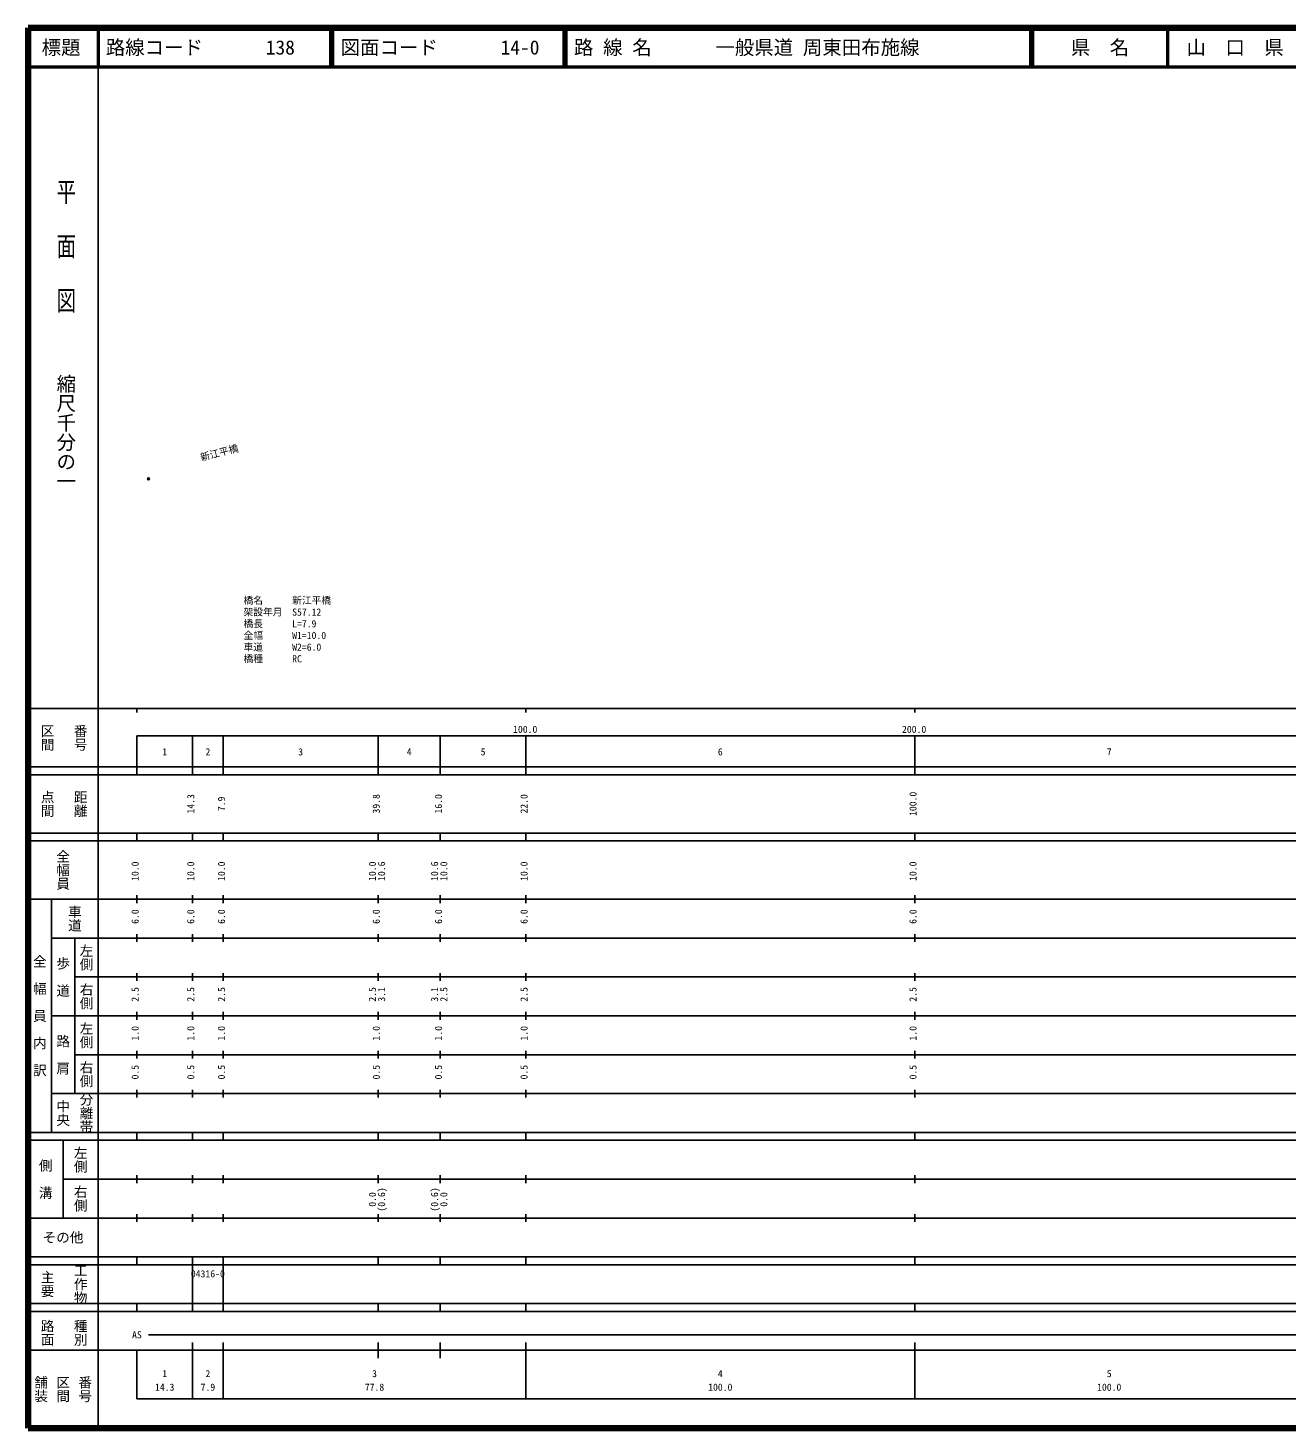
# Model space of a CAD drawing. Units: millimetres on the paper, with parts at other scales. Extents: x 40 to 680, y 20 to 380.
# Drawn here: x 40 to 363.7, y 20 to 380 of the extents above; entities that cross this region are included whole.
import ezdxf
from ezdxf.enums import TextEntityAlignment as Align

# ---------------------------------------------------------------- set-up
doc = ezdxf.new("R2010")
doc.units = ezdxf.units.MM
doc.header["$PDMODE"] = 32
doc.header["$PDSIZE"] = 0.5
for name, color, linetype in [('M-OTRS', 6, 'Continuous'), ('M-STR-HTXT', 7, 'Continuous'), ('M-STR-STR1', 1, 'Continuous'), ('M-TTL-TXT', 7, 'Continuous')]:
    doc.layers.add(name, color=color, linetype=linetype)
for name, color, linetype, lineweight in [('M-TTL', 2, 'Continuous', 140), ('M-TTL-BAND', 7, 'Continuous', 25), ('M-TTL-LINE', 7, 'Continuous', 50)]:
    doc.layers.add(name, color=color, linetype=linetype, lineweight=lineweight)
doc.styles.add('@ＭＳ ゴシック', font='')
doc.styles.add('ＭＳ ゴシック', font='')
doc.styles.get('@ＭＳ ゴシック').set_extended_font_data('@MS Gothic')
doc.styles.get('ＭＳ ゴシック').set_extended_font_data('MS Gothic')

msp = doc.modelspace()

# ---------------------------------------------------------------- linework, layer by layer
at = {"layer": 'M-OTRS'}
msp.add_point((70.996, 264.071), dxfattribs=at)
at = {"layer": 'M-TTL'}
for p, q in [((40, 380), (40, 20)), ((680, 380), (40, 380)), ((40, 20), (680, 20))]:
    msp.add_line(p, q, dxfattribs=at)
at = {"layer": 'M-TTL-BAND'}
for p, q in [((58, 370), (58, 20)), ((40, 205), (579, 205)), ((68, 205), (68, 204)), ((168, 205), (168, 204)), ((268, 205), (268, 204)), ((68, 198), (579, 198)), ((68, 198), (68, 188)), ((82.3, 188), (82.3, 198)), ((90.2, 188), (90.2, 198)), ((130, 188), (130, 198)), ((146, 188), (146, 198)), ((168, 188), (168, 198)), ((268, 188), (268, 198)), ((40, 190), (579, 190)), ((40, 188), (579, 188)), ((40, 173), (579, 173)), ((68, 171), (68, 173)), ((82.3, 171), (82.3, 173)), ((90.2, 171), (90.2, 173)), ((130, 171), (130, 173)), ((146, 171), (146, 173)), ((168, 171), (168, 173)), ((268, 171), (268, 173)), ((40, 171), (579, 171)), ((40, 156), (579, 156)), ((46, 96), (46, 156)), ((68, 155), (68, 157)), ((82.3, 155), (82.3, 157)), ((90.2, 155), (90.2, 157)), ((130, 155), (130, 157)), ((146, 155), (146, 157)), ((168, 155), (168, 157)), ((268, 155), (268, 157)), ((46, 146), (579, 146)), ((52, 146), (52, 106)), ((68, 145), (68, 147)), ((82.3, 145), (82.3, 147)), ((90.2, 145), (90.2, 147)), ((130, 145), (130, 147)), ((146, 145), (146, 147)), ((168, 145), (168, 147)), ((268, 145), (268, 147)), ((68, 135), (68, 137)), ((82.3, 135), (82.3, 137)), ((90.2, 135), (90.2, 137)), ((130, 135), (130, 137)), ((146, 135), (146, 137)), ((168, 135), (168, 137)), ((268, 135), (268, 137)), ((52, 136), (579, 136)), ((46, 126), (579, 126)), ((68, 125), (68, 127)), ((82.3, 125), (82.3, 127)), ((90.2, 125), (90.2, 127)), ((130, 125), (130, 127)), ((146, 125), (146, 127)), ((168, 125), (168, 127)), ((268, 125), (268, 127)), ((52, 116), (579, 116)), ((68, 115), (68, 117)), ((82.3, 115), (82.3, 117)), ((90.2, 115), (90.2, 117)), ((130, 115), (130, 117)), ((146, 115), (146, 117)), ((168, 115), (168, 117)), ((268, 115), (268, 117)), ((46, 106), (579, 106)), ((68, 105), (68, 107)), ((82.3, 105), (82.3, 107)), ((90.2, 105), (90.2, 107)), ((130, 105), (130, 107)), ((146, 105), (146, 107)), ((168, 105), (168, 107)), ((268, 105), (268, 107)), ((40, 96), (579, 96)), ((40, 94), (579, 94)), ((49, 94), (49, 74)), ((68, 94), (68, 96)), ((82.3, 94), (82.3, 96)), ((90.2, 94), (90.2, 96)), ((130, 94), (130, 96)), ((146, 94), (146, 96)), ((168, 94), (168, 96)), ((268, 94), (268, 96)), ((49, 84), (579, 84)), ((68, 83), (68, 85)), ((82.3, 83), (82.3, 85)), ((90.2, 83), (90.2, 85)), ((130, 83), (130, 85)), ((146, 83), (146, 85)), ((168, 83), (168, 85)), ((268, 83), (268, 85)), ((40, 74), (579, 74)), ((68, 73), (68, 75)), ((82.3, 73), (82.3, 75)), ((90.2, 73), (90.2, 75)), ((130, 73), (130, 75)), ((146, 73), (146, 75)), ((168, 73), (168, 75)), ((268, 73), (268, 75)), ((40, 64), (579, 64)), ((40, 62), (579, 62)), ((68, 62), (68, 64)), ((82.3, 62), (82.3, 64)), ((82.3, 52), (82.3, 62)), ((90.2, 62), (90.2, 64)), ((90.2, 52), (90.2, 62)), ((130, 62), (130, 64)), ((146, 62), (146, 64)), ((168, 62), (168, 64)), ((268, 62), (268, 64)), ((40, 52), (579, 52)), ((68, 50), (68, 52)), ((82.3, 50), (82.3, 52)), ((90.2, 50), (90.2, 52)), ((130, 50), (130, 52)), ((146, 50), (146, 52)), ((168, 50), (168, 52)), ((268, 50), (268, 52)), ((40, 50), (579, 50)), ((71, 44), (565, 44)), ((40, 40), (579, 40)), ((68, 40), (68, 27.5)), ((82.3, 27.5), (82.3, 42)), ((90.2, 27.5), (90.2, 42)), ((130, 38), (130, 42)), ((146, 38), (146, 42)), ((168, 27.5), (168, 42)), ((268, 27.5), (268, 42)), ((68, 27.5), (579, 27.5))]:
    msp.add_line(p, q, dxfattribs=at)
at = {"layer": 'M-TTL-LINE'}
for p, q in [((58, 380), (58, 370)), ((117.75, 380), (117.75, 370)), ((118.25, 380), (118.25, 370)), ((177.75, 380), (177.75, 370)), ((178.25, 380), (178.25, 370)), ((297.75, 380), (297.75, 370)), ((298.25, 380), (298.25, 370)), ((333, 380), (333, 370)), ((40, 370), (680, 370))]:
    msp.add_line(p, q, dxfattribs=at)

# ---------------------------------------------------------------- texts
at = {"layer": 'M-STR-HTXT', "style": 'ＭＳ ゴシック'}
for s, p in [('橋名\u3000\u3000\u3000新江平橋', (95.422, 231.34)), ('架設年月\u3000S57.12', (95.422, 228.34)), ('橋長\u3000\u3000\u3000L=7.9', (95.422, 225.34)), ('全幅\u3000\u3000\u3000W1=10.0', (95.422, 222.34)), ('車道\u3000\u3000\u3000W2=6.0', (95.422, 219.34)), ('橋種\u3000\u3000\u3000RC', (95.422, 216.34))]:
    msp.add_text(s, height=1.833, dxfattribs=at).set_placement(p, align=Align.BOTTOM_LEFT)
at = {"layer": 'M-STR-STR1', "style": 'ＭＳ ゴシック'}
msp.add_text('新江平橋', height=1.833, rotation=14.631, dxfattribs=at).set_placement((84.712, 268.09), align=Align.BOTTOM_LEFT)
at = {"layer": 'M-TTL-BAND', "style": '@ＭＳ ゴシック', "width": 1.4}
msp.add_text('平  面  図', height=3.666, rotation=270, dxfattribs=at).set_placement((49.777, 306.475), align=Align.MIDDLE_RIGHT)
at = {"layer": 'M-TTL-BAND', "style": '@ＭＳ ゴシック'}
msp.add_text('縮尺千分の一', height=3.666, rotation=270, dxfattribs=at).set_placement((49.777, 261.03), align=Align.MIDDLE_RIGHT)
for s, p in [('区間', (45, 197.5)), ('番号', (53.5, 197.5)), ('点間', (45, 180.5)), ('距離', (53.5, 180.5)), ('全幅員', (49, 163.5)), ('車道', (52, 151)), ('左側', (55, 141)), ('全\u3000幅\u3000員\u3000内\u3000訳', (43, 126)), ('歩\u3000道', (49, 136)), ('右側', (55, 131)), ('左側', (55, 121)), ('路\u3000肩', (49, 116)), ('右側', (55, 111)), ('分離帯', (55, 101)), ('中央', (49, 101)), ('左側', (53.5, 89)), ('側\u3000溝', (44.5, 84)), ('右側', (53.5, 79)), ('工作物', (53.5, 57)), ('主要', (45, 57)), ('路面', (45, 44.5)), ('種別', (53.5, 44.5)), ('舗装', (43.333, 30)), ('区間', (49, 30)), ('番号', (54.667, 30))]:
    msp.add_text(s, height=2.566, rotation=270, dxfattribs=at).set_placement(p, align=Align.MIDDLE_CENTER)
at = {"layer": 'M-TTL-BAND', "style": 'ＭＳ ゴシック'}
for s, p in [('100.0', (167.844, 198.195)), ('200.0', (267.844, 198.195)), ('1', (75.15, 192.405)), ('2', (86.25, 192.405)), ('3', (110.1, 192.405)), ('4', (138, 192.405)), ('5', (157, 192.405)), ('6', (218, 192.405)), ('7', (318, 192.405)), ('AS', (68, 42.5)), ('1', (75.15, 32.523)), ('2', (86.25, 32.523)), ('3', (129.1, 32.523)), ('4', (218, 32.523)), ('5', (318, 32.523)), ('14.3', (75.15, 29.033)), ('7.9', (86.25, 29.033)), ('77.8', (129.1, 29.033)), ('100.0', (218, 29.033)), ('100.0', (318, 29.033))]:
    msp.add_text(s, height=1.833, dxfattribs=at).set_placement(p, align=Align.BOTTOM_CENTER)
for s, p in [('14.3', (83.3, 180.5)), ('7.9', (91.2, 180.5)), ('39.8', (131, 180.5)), ('16.0', (147, 180.5)), ('22.0', (169, 180.5)), ('100.0', (269, 180.5)), ('10.0', (69, 163.174)), ('10.0', (83.3, 163.174)), ('10.0', (91.2, 163.174)), ('10.0', (130, 163.174)), ('10.6', (132.37, 163.174)), ('10.6', (146, 163.174)), ('10.0', (148.37, 163.174)), ('10.0', (169, 163.174)), ('10.0', (269, 163.174)), ('6.0', (69, 151.5)), ('6.0', (83.3, 151.5)), ('6.0', (91.2, 151.5)), ('6.0', (131, 151.5)), ('6.0', (147, 151.5)), ('6.0', (169, 151.5)), ('6.0', (269, 151.5)), ('2.5', (69, 131.5)), ('2.5', (83.3, 131.5)), ('2.5', (91.2, 131.5)), ('2.5', (130, 131.5)), ('3.1', (132.37, 131.5)), ('3.1', (146, 131.5)), ('2.5', (148.37, 131.5)), ('2.5', (169, 131.5)), ('2.5', (269, 131.5)), ('1.0', (69, 121.5)), ('1.0', (83.3, 121.5)), ('1.0', (91.2, 121.5)), ('1.0', (131, 121.5)), ('1.0', (147, 121.5)), ('1.0', (169, 121.5)), ('1.0', (269, 121.5)), ('0.5', (69, 111.5)), ('0.5', (83.3, 111.5)), ('0.5', (91.2, 111.5)), ('0.5', (131, 111.5)), ('0.5', (147, 111.5)), ('0.5', (169, 111.5)), ('0.5', (269, 111.5)), ('0.0', (130, 78.764)), ('(0.6)', (132.37, 78.764)), ('(0.6)', (146, 78.764)), ('0.0', (148.37, 78.764))]:
    msp.add_text(s, height=1.833, rotation=90, dxfattribs=at).set_placement(p, align=Align.BOTTOM_CENTER)
for s, height, p in [('その他', 2.566, (49, 69)), ('04316-0', 1.833, (86.239, 59.655))]:
    msp.add_text(s, height=height, dxfattribs=at).set_placement(p, align=Align.MIDDLE_CENTER)
at = {"layer": 'M-TTL-TXT', "style": 'ＭＳ ゴシック'}
for s, p in [('標題', (48.5, 375)), ('県\u3000名', (315.625, 375)), ('山\u3000口\u3000県', (350.375, 375))]:
    msp.add_text(s, height=3.666, dxfattribs=at).set_placement(p, align=Align.MIDDLE_CENTER)
for s, p in [('路線コード', (60, 375)), ('138', (101.142, 375)), ('図面コード', (120.38, 375)), ('14-0', (161.521, 375)), ('路 線 名', (180.38, 375)), ('一般県道 周東田布施線', (216.734, 375))]:
    msp.add_text(s, height=3.666, dxfattribs=at).set_placement(p, align=Align.MIDDLE_LEFT)

doc.saveas('drawing.dxf')
